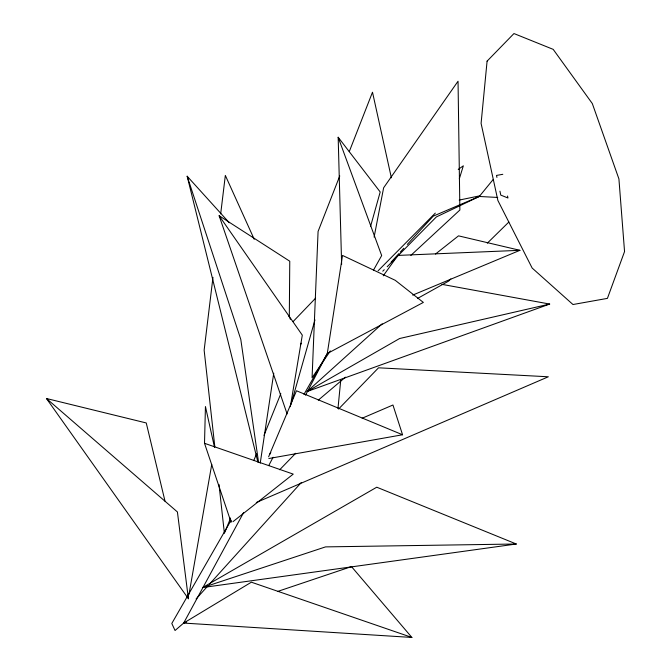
<?xml version="1.0" encoding="UTF-8"?>
<svg xmlns="http://www.w3.org/2000/svg" width="671" height="671" viewBox="0 0 671 671"><rect width="100%" height="100%" fill="white"/><g stroke="black" fill="none" stroke-linecap="round" stroke-linejoin="round"><path stroke-width="1.01" d="M289.31 316.595L289.763 261.22L219.123 215.726L287.113 413.965M230.992 522.004L204.512 443.305L205.443 406.542L214.527 447.406M337.974 408.505L340.717 380.423M212.975 277.358L204.143 350.17L214.846 446.978M220.675 213.915L225.339 175.433L254.225 239.287M260.222 463.183L273.751 373.193M290.35 406.693L302.302 335.156L219.123 215.726M188.996 594.338L211.751 464.407M374.108 237.115L383.627 187.796L458.041 81.216L459.878 210.023L410.845 255.416M370.61 226.228L380.197 191.973L338.167 137.245L341.631 264.483M291.063 404.127L314.976 319.891M459.316 178.821L463.342 165.804L458.234 169.428M339.769 175.936L318.079 231.436L312.074 377.731L330.367 350.899M349.281 151.596L372.497 92.195L391.369 177.798M224.793 532.405L230.279 518.817M253.789 460.591L256.54 453.797M263.98 435.362L280.83 393.634M300.423 345.112L301.212 343.166M268.618 456.792L296.49 390.774L402.558 434.766L392.946 405.007L362.147 418.226M268.736 465.59L273.089 457.253M305.506 395.219L327.28 353.55L342.52 255.433L395.219 280.293L423.351 302.42L327.28 353.55L303.963 394.397M231.076 520.302L171.801 623.468L175.056 630.505L183.669 623.065L243.581 512.636M373.479 270.145L381.673 255.559L338.167 137.245M269.759 454.309L270.799 452.489M383.242 275.831L397.886 255.416L519.916 250.317L412.699 295.097M493.193 179.476L479.304 196.477L436.36 216.934L387.184 266.739M196.108 598.935L208.035 585.733M209.436 584.181L301.346 482.441M391.185 262.025L398.884 253.621M400.285 252.086L403.791 248.27M407.289 244.445L433.198 216.171L479.304 196.477L497.723 197.45M293.068 321.619L315.529 298.243M279.69 469.767L295.676 453.277M338.561 409.042L378.536 367.809L548.324 376.783L256.288 502.52M382.78 271.193L384.248 269.708M378.117 270.765L435.311 213.101M450.862 278.926L448.631 281.115L417.496 298.469M487.297 243.187L508.861 222.034M441.921 284.353L549.675 304.055L307.133 391.52L382.168 323.799M318.297 400.142L345.456 377.161M435.504 254.041L458.511 235.856L519.916 250.317M232.954 521.702L293.235 474.112L204.512 443.305M411.885 637.45L183.669 623.065L251.365 582.193L411.885 637.45L351.478 566.601L277.995 591.327M202.709 587.528L376.758 487.205L516.301 544.005L202.709 587.528L325.552 546.89L516.301 544.005M307.133 391.52L399.622 338.511L549.675 304.055M183.669 623.065L186.647 622.067M459.182 200.092L479.706 195.84M502.797 174.309L496.506 175.425L496.934 177.396M268.845 458.519L402.558 434.766M46.45 398.507L177.412 511.965L188.4 598.733L46.45 398.507L146.253 422.956L165.016 501.195M257.932 462.269L187.167 176.23L229.281 222.747M288.706 315.529L290.434 319.346M187.167 176.23L240.78 339.333L258.545 462.16M187.427 594.674L188.4 598.733M230.187 517.886L231.101 521.971M507.519 196.024L507.955 197.995L500.792 195.11L499.937 191.176M218.989 484.445L224.399 533.37M487.087 61.145L481.09 123.389L497.89 200.512L532.145 268.039L572.975 304.525L607.423 298.377L624.55 251.566L618.922 178.939L592.317 103.56L553.189 49.36L513.961 33.55L487.087 61.145"/></g></svg>
